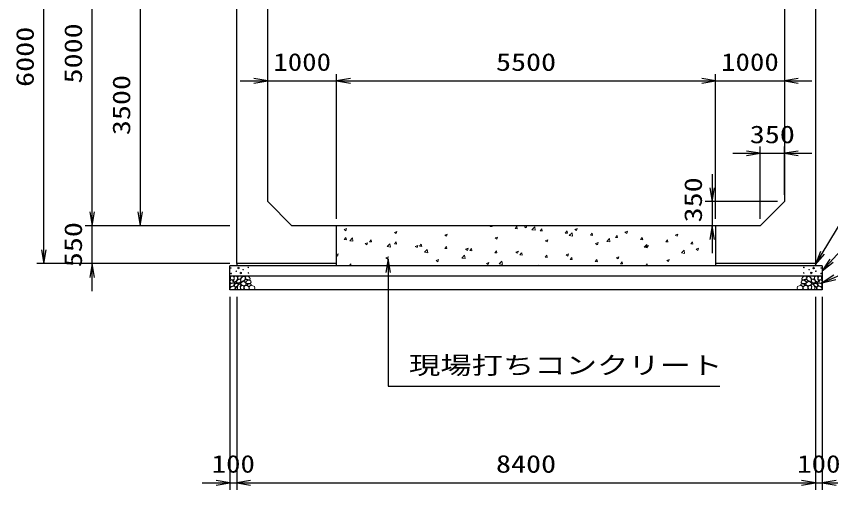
# Model space of a CAD drawing. Units: millimetres at full size. Extents: x 0 to 84100, y 0 to 59400.
# Drawn here: x 34650 to 46473, y 30120 to 36988 of the extents above; entities that cross this region are included whole.
import ezdxf
from ezdxf.enums import TextEntityAlignment as Align

# ---------------------------------------------------------------- set-up
doc = ezdxf.new("R2010")
doc.units = ezdxf.units.MM
for name, color, linetype, lineweight in [('D-DCR-HCHn', 4, 'Continuous', 9), ('D-STR-DIM', 7, 'Continuous', 25), ('D-STR-STRn', 1, 'Continuous', 25), ('D-STR-TXT', 7, 'Continuous', 25)]:
    doc.layers.add(name, color=color, linetype=linetype, lineweight=lineweight)
doc.styles.add('ＭＳ ゴシック', font='')
doc.styles.get('ＭＳ ゴシック').set_extended_font_data('MS Gothic')

# ---------------------------------------------------------------- blocks, each defined once
blk = doc.blocks.new('open_arrow')
at = {"color": 0, "linetype": 'Continuous', "lineweight": -2}
blk.add_lwpolyline([(7.5, 1.25), (0, 0), (7.5, -1.25)], dxfattribs=at)

msp = doc.modelspace()

# ---------------------------------------------------------------- linework, layer by layer
at = {"layer": 'D-DCR-HCHn'}
for p, q in [((41526.77, 33939.665), (41557.134, 33937.009)), ((41526.807, 33939.694), (41535.455, 33950)), ((41557.365, 33936.742), (41554.92, 33950)), ((41891.176, 33907.816), (41915.667, 33937.002)), ((41921.733, 33904.861), (41915.859, 33936.704)), ((42026.113, 33936.131), (42061.683, 33949.785)), ((42026.149, 33936.056), (42051.418, 33919.012)), ((42051.449, 33919.026), (42061.749, 33949.724)), ((42135.916, 33890.755), (42175.484, 33931.993)), ((42181.112, 33883.669), (42175.499, 33931.914)), ((39409.092, 33894.341), (39444.661, 33907.995)), ((39409.131, 33894.265), (39434.4, 33877.221)), ((39434.431, 33877.234), (39444.732, 33907.932)), ((40139.155, 33853.656), (40174.724, 33867.31)), ((40139.193, 33853.58), (40164.462, 33836.536)), ((40164.493, 33836.549), (40174.793, 33867.247)), ((40869.218, 33812.97), (40904.787, 33826.624)), ((40894.554, 33795.865), (40904.855, 33826.563)), ((41891.138, 33907.787), (41921.502, 33905.131)), ((42135.985, 33890.598), (42181.164, 33883.591)), ((42255.506, 33875.909), (42285.87, 33873.253)), ((42255.546, 33875.938), (42280.036, 33905.124)), ((42286.101, 33872.981), (42280.227, 33904.823)), ((42619.874, 33844.031), (42650.238, 33841.374)), ((42619.915, 33844.06), (42644.405, 33873.246)), ((42650.468, 33841.1), (42644.595, 33872.943)), ((42678.074, 33806.671), (42717.642, 33847.908)), ((42723.27, 33799.585), (42717.657, 33847.829)), ((42756.176, 33895.446), (42791.745, 33909.1)), ((42756.21, 33895.371), (42781.479, 33878.327)), ((42781.511, 33878.342), (42791.811, 33909.04)), ((42984.284, 33812.181), (43008.775, 33841.368)), ((43014.836, 33809.219), (43008.962, 33841.062)), ((43486.239, 33854.761), (43521.808, 33868.414)), ((43486.272, 33854.686), (43511.541, 33837.642)), ((43511.572, 33837.657), (43521.872, 33868.355)), ((44216.301, 33814.075), (44251.871, 33827.729)), ((44216.334, 33814.001), (44241.603, 33796.957)), ((44241.634, 33796.973), (44251.934, 33827.671)), ((39411.047, 33748.82), (39441.411, 33746.164)), ((39411.078, 33748.849), (39435.568, 33778.036)), ((39441.642, 33745.911), (39435.768, 33777.754)), ((39492.476, 33732.242), (39532.043, 33773.479)), ((39492.543, 33732.09), (39537.723, 33725.083)), ((39537.671, 33725.156), (39532.058, 33773.401)), ((39712.322, 33689.81), (39747.891, 33703.464)), ((39737.66, 33672.704), (39747.96, 33703.402)), ((39775.415, 33716.942), (39805.779, 33714.286)), ((39775.447, 33716.971), (39799.937, 33746.158)), ((39806.01, 33714.031), (39800.136, 33745.873)), ((40139.816, 33685.093), (40164.307, 33714.279)), ((40170.377, 33682.15), (40164.504, 33713.993)), ((40869.254, 33812.895), (40894.523, 33795.851)), ((41599.28, 33772.285), (41634.85, 33785.939)), ((41599.316, 33772.21), (41624.585, 33755.166)), ((41624.616, 33755.18), (41634.916, 33785.878)), ((42329.343, 33731.6), (42364.912, 33745.254)), ((42329.378, 33731.525), (42354.647, 33714.481)), ((42354.678, 33714.496), (42364.978, 33745.194)), ((42678.143, 33806.512), (42723.323, 33799.505)), ((42984.243, 33812.153), (43014.607, 33809.496)), ((43059.406, 33690.915), (43094.975, 33704.569)), ((43084.739, 33673.811), (43095.039, 33704.509)), ((43220.233, 33722.586), (43259.8, 33763.824)), ((43220.301, 33722.427), (43265.481, 33715.42)), ((43265.428, 33715.5), (43259.816, 33763.745)), ((43348.611, 33780.275), (43378.975, 33777.618)), ((43348.654, 33780.303), (43373.144, 33809.49)), ((43379.204, 33777.339), (43373.33, 33809.182)), ((43712.979, 33748.397), (43743.343, 33745.74)), ((43713.023, 33748.425), (43737.513, 33777.611)), ((43743.571, 33745.458), (43737.698, 33777.301)), ((44077.347, 33716.519), (44107.711, 33713.862)), ((44077.392, 33716.547), (44101.883, 33745.733)), ((44107.939, 33713.578), (44102.066, 33745.421)), ((44441.762, 33684.669), (44466.252, 33713.855)), ((44472.307, 33681.697), (44466.433, 33713.54)), ((39712.36, 33689.734), (39737.629, 33672.69)), ((40034.634, 33648.157), (40074.201, 33689.395)), ((40034.701, 33648.004), (40079.881, 33640.997)), ((40079.829, 33641.072), (40074.216, 33689.316)), ((40139.783, 33685.064), (40170.147, 33682.408)), ((40442.385, 33649.125), (40477.954, 33662.778)), ((40442.421, 33649.05), (40467.691, 33632.005)), ((40467.721, 33632.019), (40478.022, 33662.717)), ((40504.151, 33653.186), (40534.515, 33650.53)), ((40504.186, 33653.215), (40528.676, 33682.401)), ((40534.745, 33650.269), (40528.871, 33682.112)), ((40576.792, 33564.072), (40616.359, 33605.31)), ((40621.987, 33556.987), (40616.374, 33605.232)), ((40868.519, 33621.308), (40898.883, 33618.652)), ((40868.555, 33621.337), (40893.045, 33650.523)), ((40899.113, 33618.389), (40893.239, 33650.232)), ((41172.447, 33608.439), (41208.017, 33622.093)), ((41172.483, 33608.365), (41197.752, 33591.32)), ((41197.783, 33591.335), (41208.083, 33622.033)), ((41232.887, 33589.43), (41263.251, 33586.774)), ((41232.925, 33589.459), (41257.415, 33618.645)), ((41263.48, 33586.508), (41257.607, 33618.351)), ((41597.294, 33557.58), (41621.784, 33586.767)), ((41627.848, 33554.628), (41621.974, 33586.471)), ((41902.51, 33567.754), (41938.079, 33581.408)), ((41927.845, 33550.65), (41938.145, 33581.348)), ((43059.439, 33690.84), (43084.708, 33673.796)), ((43762.391, 33638.501), (43801.958, 33679.739)), ((43762.459, 33638.341), (43807.639, 33631.334)), ((43789.468, 33650.23), (43825.038, 33663.883)), ((43789.501, 33650.156), (43814.77, 33633.111)), ((43807.586, 33631.416), (43801.974, 33679.66)), ((43814.801, 33633.127), (43825.101, 33663.825)), ((44304.549, 33554.417), (44344.116, 33595.654)), ((44349.744, 33547.331), (44344.132, 33595.576)), ((44441.715, 33684.641), (44472.079, 33681.984)), ((44519.531, 33609.544), (44555.101, 33623.198)), ((44519.562, 33609.471), (44544.831, 33592.427)), ((44544.862, 33592.442), (44555.163, 33623.14)), ((39300, 33531.534), (39321.058, 33539.618)), ((39300, 33516.127), (39310.796, 33508.845)), ((39310.827, 33508.858), (39321.127, 33539.556)), ((40015.552, 33485.279), (40051.121, 33498.933)), ((40015.589, 33485.204), (40040.858, 33468.16)), ((40040.888, 33468.174), (40051.189, 33498.872)), ((40576.859, 33563.919), (40622.039, 33556.912)), ((41118.95, 33479.988), (41158.517, 33521.225)), ((41119.017, 33479.833), (41164.197, 33472.826)), ((41164.145, 33472.903), (41158.533, 33521.147)), ((41597.256, 33557.552), (41627.62, 33554.895)), ((41902.545, 33567.68), (41927.814, 33550.636)), ((41961.624, 33525.674), (41991.988, 33523.017)), ((41961.663, 33525.702), (41986.153, 33554.889)), ((41992.216, 33522.747), (41986.342, 33554.59)), ((42325.992, 33493.796), (42356.356, 33491.139)), ((42326.033, 33493.824), (42350.523, 33523.01)), ((42356.583, 33490.867), (42350.71, 33522.709)), ((42632.573, 33527.069), (42668.142, 33540.723)), ((42632.606, 33526.995), (42657.875, 33509.951)), ((42657.906, 33509.966), (42668.206, 33540.664)), ((42690.36, 33461.918), (42720.724, 33459.261)), ((42690.402, 33461.946), (42714.892, 33491.132)), ((42720.951, 33458.986), (42715.077, 33490.829)), ((43054.771, 33430.068), (43079.261, 33459.254)), ((43085.319, 33427.106), (43079.445, 33458.948)), ((43362.635, 33486.384), (43398.205, 33500.038)), ((43362.668, 33486.31), (43387.937, 33469.266)), ((43387.968, 33469.281), (43398.268, 33499.979)), ((44092.698, 33445.699), (44128.268, 33459.352)), ((44118.029, 33428.597), (44128.33, 33459.295)), ((44304.617, 33554.256), (44349.797, 33547.249)), ((39484.304, 33370), (39506.055, 33395.922)), ((39510.981, 33370), (39506.251, 33395.64)), ((40745.614, 33444.594), (40781.184, 33458.247)), ((40745.65, 33444.519), (40770.919, 33427.475)), ((40770.95, 33427.489), (40781.25, 33458.187)), ((41475.677, 33403.908), (41511.246, 33417.562)), ((41475.712, 33403.834), (41500.981, 33386.79)), ((41501.012, 33386.805), (41511.312, 33417.503)), ((41661.108, 33395.903), (41700.675, 33437.141)), ((41661.175, 33395.748), (41706.355, 33388.741)), ((41706.303, 33388.818), (41700.691, 33437.063)), ((42223.394, 33370), (42241.309, 33376.877)), ((42239.086, 33370), (42241.374, 33376.818)), ((43054.728, 33430.04), (43085.092, 33427.383)), ((43419.096, 33398.162), (43449.46, 33395.505)), ((43419.141, 33398.19), (43443.631, 33427.376)), ((43449.686, 33395.225), (43443.813, 33427.068)), ((43786.605, 33370), (43808, 33395.498)), ((43812.826, 33370), (43808.181, 33395.187)), ((44092.73, 33445.625), (44117.999, 33428.581))]:
    msp.add_line(p, q, dxfattribs=at)
for points in [[(37757.281, 33153.808), (37750.346, 33133.005), (37759.592, 33119.136), (37782.707, 33116.824), (37798.488, 33123.599), (37791.952, 33139.939), (37796.575, 33149.185), (37787.33, 33158.431), (37773.461, 33163.053)], [(37801.155, 33077.009), (37818.277, 33102.692), (37816.137, 33109.112), (37792.594, 33115.533), (37771.192, 33113.393), (37756.21, 33100.551), (37754.07, 33085.57), (37756.21, 33070.588), (37773.332, 33066.308)], [(37801.198, 33211.594), (37780.395, 33216.217), (37761.904, 33206.971), (37759.592, 33186.168), (37764.215, 33169.988), (37787.33, 33163.053), (37803.51, 33163.053), (37810.444, 33174.611), (37810.444, 33200.037)], [(37819.69, 33213.906), (37812.756, 33193.102), (37815.067, 33169.988), (37798.887, 33144.562), (37819.69, 33133.005), (37842.805, 33144.562), (37856.673, 33163.053), (37861.296, 33193.102), (37856.673, 33209.283), (37842.805, 33216.217)], [(37824.313, 33133.005), (37812.756, 33123.759), (37817.379, 33116.824), (37833.559, 33116.824), (37840.493, 33119.136), (37845.116, 33128.382), (37838.182, 33135.316)], [(37861.082, 33077.009), (37871.783, 33102.692), (37863.222, 33113.393), (37837.539, 33113.393), (37826.838, 33109.112), (37816.137, 33094.131), (37816.137, 33081.289), (37826.838, 33064.167), (37839.679, 33062.027)], [(37858.985, 33158.431), (37847.427, 33130.693), (37856.673, 33119.136), (37884.411, 33119.136), (37895.968, 33123.759), (37907.525, 33139.939), (37907.525, 33153.808), (37895.968, 33172.299), (37882.099, 33174.611)], [(37893.185, 33100.551), (37903.886, 33109.112), (37899.606, 33115.533), (37884.624, 33115.533), (37878.204, 33113.393), (37873.923, 33104.832), (37880.344, 33098.411)], [(37963.203, 33079.532), (37927.829, 33086.129), (37912.782, 33098.266), (37908.03, 33117.263), (37922.713, 33131.629), (37951.323, 33139.69), (37972.97, 33126.761), (37986.961, 33109.347), (37983.002, 33091.67)], [(37923.447, 33136.214), (37910.689, 33140.569), (37909.425, 33168.678), (37922.512, 33197.359), (37939.448, 33213.536), (37971.403, 33207.032), (37974.133, 33171.913), (37963.816, 33159.876), (37935.739, 33144.301)], [(37954.798, 33145.711), (37956.454, 33139.566), (37962.011, 33135.193), (37974.19, 33133.302), (37985.305, 33139.802), (37995.592, 33149.138), (38004.858, 33157.333), (38004.635, 33163.462), (37998.736, 33168.875), (37984.203, 33170.356), (37971.47, 33164.383), (37962.011, 33155.165), (37957.281, 33150.556)], [(37982.012, 33179.601), (37975.964, 33185.086), (37974.897, 33190.792), (37978.414, 33203.305), (37988.71, 33217.61), (38011.004, 33216.105), (38032.571, 33205.811), (38047.195, 33185.597), (38045.021, 33172.456), (38038.02, 33165.716), (38026.769, 33163.215), (38010.511, 33167.483), (37989.289, 33174.481)], [(38043.372, 33111.832), (38048.688, 33116.874), (38055.476, 33125.68), (38057.145, 33133.275), (38053.144, 33147.685), (38039.088, 33158.67), (38018.907, 33157.89), (37991.698, 33143.001), (37982.086, 33130.757), (37985.152, 33116.784), (37994.778, 33110.04), (38003.599, 33109.145), (38017.363, 33109.524), (38030.808, 33111.002)], [(37999.971, 33085.265), (38004.183, 33088.446), (38007.686, 33093.505), (38007.81, 33100.431), (38003.414, 33106.067), (37995.769, 33107.977), (37989.356, 33106.179), (37987.704, 33100.442), (37986.896, 33094.835), (37987.881, 33087.456), (37993.975, 33084.127)], [(38027.597, 33070.331), (38017.895, 33075.079), (38010.89, 33083.822), (38010.719, 33095.084), (38014.942, 33105.627), (38030.189, 33107.625), (38045.054, 33108.018), (38059.481, 33102.512), (38061.849, 33093.273), (38049.54, 33082.195), (38034.555, 33073.15)], [(46072.403, 33070.331), (46082.105, 33075.079), (46089.11, 33083.822), (46089.281, 33095.084), (46085.058, 33105.627), (46069.811, 33107.625), (46054.946, 33108.018), (46040.519, 33102.512), (46038.151, 33093.273), (46050.46, 33082.195), (46065.445, 33073.15)], [(46056.628, 33111.832), (46051.312, 33116.874), (46044.524, 33125.68), (46042.855, 33133.275), (46046.856, 33147.685), (46060.912, 33158.67), (46081.093, 33157.89), (46108.302, 33143.001), (46117.914, 33130.757), (46114.848, 33116.784), (46105.222, 33110.04), (46096.401, 33109.145), (46082.637, 33109.524), (46069.192, 33111.002)], [(46117.988, 33179.601), (46124.036, 33185.086), (46125.103, 33190.792), (46121.586, 33203.305), (46111.29, 33217.61), (46088.996, 33216.105), (46067.429, 33205.811), (46052.805, 33185.597), (46054.979, 33172.456), (46061.98, 33165.716), (46073.231, 33163.215), (46089.489, 33167.483), (46110.711, 33174.481)], [(46100.029, 33085.265), (46095.817, 33088.446), (46092.314, 33093.505), (46092.19, 33100.431), (46096.586, 33106.067), (46104.231, 33107.977), (46110.644, 33106.179), (46112.296, 33100.442), (46113.104, 33094.835), (46112.119, 33087.456), (46106.025, 33084.127)], [(46145.202, 33145.711), (46143.546, 33139.566), (46137.989, 33135.193), (46125.81, 33133.302), (46114.695, 33139.802), (46104.408, 33149.138), (46095.142, 33157.333), (46095.365, 33163.462), (46101.264, 33168.875), (46115.797, 33170.356), (46128.53, 33164.383), (46137.989, 33155.165), (46142.719, 33150.556)], [(46136.797, 33079.532), (46172.171, 33086.129), (46187.218, 33098.266), (46191.97, 33117.263), (46177.287, 33131.629), (46148.677, 33139.69), (46127.03, 33126.761), (46113.039, 33109.347), (46116.998, 33091.67)], [(46176.553, 33136.214), (46189.311, 33140.569), (46190.575, 33168.678), (46177.488, 33197.359), (46160.552, 33213.536), (46128.597, 33207.032), (46125.867, 33171.913), (46136.184, 33159.876), (46164.261, 33144.301)], [(46241.015, 33158.431), (46252.573, 33130.693), (46243.327, 33119.136), (46215.589, 33119.136), (46204.032, 33123.759), (46192.475, 33139.939), (46192.475, 33153.808), (46204.032, 33172.299), (46217.901, 33174.611)], [(46206.815, 33100.551), (46196.114, 33109.112), (46200.394, 33115.533), (46215.376, 33115.533), (46221.796, 33113.393), (46226.077, 33104.832), (46219.656, 33098.411)], [(46238.918, 33077.009), (46228.217, 33102.692), (46236.778, 33113.393), (46262.461, 33113.393), (46273.162, 33109.112), (46283.863, 33094.131), (46283.863, 33081.289), (46273.162, 33064.167), (46260.321, 33062.027)], [(46280.31, 33213.906), (46287.244, 33193.102), (46284.933, 33169.988), (46301.113, 33144.562), (46280.31, 33133.005), (46257.195, 33144.562), (46243.327, 33163.053), (46238.704, 33193.102), (46243.327, 33209.283), (46257.195, 33216.217)], [(46275.687, 33133.005), (46287.244, 33123.759), (46282.621, 33116.824), (46266.441, 33116.824), (46259.507, 33119.136), (46254.884, 33128.382), (46261.818, 33135.316)], [(46298.845, 33077.009), (46281.723, 33102.692), (46283.863, 33109.112), (46307.406, 33115.533), (46328.808, 33113.393), (46343.79, 33100.551), (46345.93, 33085.57), (46343.79, 33070.588), (46326.668, 33066.308)], [(46298.802, 33211.594), (46319.605, 33216.217), (46338.096, 33206.971), (46340.408, 33186.168), (46335.785, 33169.988), (46312.67, 33163.053), (46296.49, 33163.053), (46289.556, 33174.611), (46289.556, 33200.037)], [(46342.719, 33153.808), (46349.654, 33133.005), (46340.408, 33119.136), (46317.293, 33116.824), (46301.512, 33123.599), (46308.048, 33139.939), (46303.425, 33149.185), (46312.67, 33158.431), (46326.539, 33163.053)], [(37809.716, 33023.503), (37824.698, 33029.924), (37828.978, 33051.326), (37820.417, 33066.308), (37805.435, 33070.588), (37786.173, 33068.448), (37764.771, 33059.887), (37754.07, 33047.045), (37754.07, 33032.064), (37760.49, 33023.503), (37786.173, 33025.643)], [(37856.801, 33029.924), (37856.801, 33055.606), (37846.1, 33062.027), (37835.399, 33055.606), (37833.259, 33040.625), (37835.399, 33027.783), (37850.381, 33023.503)], [(37897.466, 33025.643), (37903.886, 33044.905), (37901.746, 33066.308), (37916.728, 33089.85), (37897.466, 33100.551), (37876.063, 33089.85), (37863.222, 33072.728), (37858.941, 33044.905), (37863.222, 33029.924), (37876.063, 33023.503)], [(37914.588, 33027.783), (37933.85, 33023.503), (37950.972, 33032.064), (37953.112, 33051.326), (37950.968, 33074.878), (37927.429, 33082.327), (37912.447, 33078.603), (37906.027, 33062.027), (37906.027, 33038.484)], [(37962.352, 33073.637), (37977.306, 33082.556), (38003.44, 33082.292), (38024.93, 33063.525), (38028.643, 33034.899), (38014.853, 33024.245), (37978.098, 33021.871), (37961.731, 33031.633), (37957.172, 33054.06)], [(38059.972, 33022.493), (38044.837, 33024.274), (38034.866, 33029.787), (38030.835, 33042.722), (38030.945, 33054.963), (38040.172, 33071.678), (38058.242, 33082.822), (38085.731, 33078.403), (38107.453, 33070.334), (38112.643, 33046.125), (38108.03, 33028.257), (38086.884, 33022.877)], [(46040.028, 33022.493), (46055.163, 33024.274), (46065.134, 33029.787), (46069.165, 33042.722), (46069.055, 33054.963), (46059.828, 33071.678), (46041.758, 33082.822), (46014.269, 33078.403), (45992.547, 33070.334), (45987.357, 33046.125), (45991.97, 33028.257), (46013.116, 33022.877)], [(46137.648, 33073.637), (46122.694, 33082.556), (46096.56, 33082.292), (46075.07, 33063.525), (46071.357, 33034.899), (46085.147, 33024.245), (46121.902, 33021.871), (46138.269, 33031.633), (46142.828, 33054.06)], [(46185.412, 33027.783), (46166.15, 33023.503), (46149.028, 33032.064), (46146.888, 33051.326), (46149.032, 33074.878), (46172.571, 33082.327), (46187.553, 33078.603), (46193.973, 33062.027), (46193.973, 33038.484)], [(46202.534, 33025.643), (46196.114, 33044.905), (46198.254, 33066.308), (46183.272, 33089.85), (46202.534, 33100.551), (46223.937, 33089.85), (46236.778, 33072.728), (46241.059, 33044.905), (46236.778, 33029.924), (46223.937, 33023.503)], [(46243.199, 33029.924), (46243.199, 33055.606), (46253.9, 33062.027), (46264.601, 33055.606), (46266.741, 33040.625), (46264.601, 33027.783), (46249.619, 33023.503)], [(46290.284, 33023.503), (46275.302, 33029.924), (46271.022, 33051.326), (46279.583, 33066.308), (46294.565, 33070.588), (46313.827, 33068.448), (46335.229, 33059.887), (46345.93, 33047.045), (46345.93, 33032.064), (46339.51, 33023.503), (46313.827, 33025.643)]]:
    msp.add_lwpolyline(points, close=True, dxfattribs=at)
for points in [[(37893.432, 33218.547), (37876.093, 33216.446), (37864.258, 33208.701), (37864.626, 33189.819), (37870.514, 33176.087), (37885.025, 33176.185), (37905.107, 33179.153), (37914.799, 33193.689), (37924.082, 33203.492), (37926.884, 33214.345), (37914.099, 33218.547), (37893.082, 33218.547)], [(46206.568, 33218.547), (46223.907, 33216.446), (46235.742, 33208.701), (46235.374, 33189.819), (46229.486, 33176.087), (46214.975, 33176.185), (46194.893, 33179.153), (46185.201, 33193.689), (46175.918, 33203.492), (46173.116, 33214.345), (46185.901, 33218.547), (46206.918, 33218.547)]]:
    msp.add_lwpolyline(points, dxfattribs=at)
for centre, radius in [((37766.091, 33336.145), 4.5), ((37875.004, 33336.145), 11.25), ((38017.197, 33345.221), 4.5), ((46082.803, 33345.221), 4.5), ((46224.996, 33336.145), 11.25), ((46333.909, 33336.145), 4.5), ((37767.803, 33255.879), 4.5), ((37843.437, 33288.641), 4.5), ((37909.996, 33264.955), 11.25), ((37941.563, 33312.459), 4.5), ((38018.909, 33264.955), 4.5), ((46081.091, 33264.955), 4.5), ((46158.437, 33312.459), 4.5), ((46190.004, 33264.955), 11.25), ((46256.563, 33288.641), 4.5), ((46332.197, 33255.879), 4.5)]:
    msp.add_circle(centre, radius, dxfattribs=at)
at = {"layer": 'D-STR-DIM'}
for p, q in [((35050, 33400), (35050, 39400)), ((35750, 33950), (35750, 38950)), ((36450, 37450), (36450, 33950)), ((39300, 34050), (39300, 36150)), ((39300, 34050), (39300, 36150)), ((44800, 34050), (44800, 36150)), ((44800, 34050), (44800, 36150)), ((37900, 36050), (39700, 36050)), ((39300, 36050), (44800, 36050)), ((44400, 36050), (46200, 36050)), ((45050, 35000), (46200, 35000)), ((45450, 34050), (45450, 35100)), ((45800, 34400), (45800, 35100)), ((44750, 34700), (44750, 33550)), ((35750, 33000), (35750, 34350)), ((45700, 34300), (44650, 34300)), ((37750, 33950), (35650, 33950)), ((37750, 33950), (35650, 33950)), ((37750, 33950), (36350, 33950)), ((45350, 33950), (44650, 33950)), ((37750, 33400), (34950, 33400)), ((37750, 33400), (35650, 33400)), ((37750, 32920), (37750, 30120)), ((37850, 32920), (37850, 30120)), ((37850, 32920), (37850, 30120)), ((46250, 32920), (46250, 30120)), ((46250, 32920), (46250, 30120)), ((46350, 32920), (46350, 30120)), ((37350, 30220), (38250, 30220)), ((37850, 30220), (46250, 30220)), ((45850, 30220), (46750, 30220))]:
    msp.add_line(p, q, dxfattribs=at)
at = {"layer": 'D-STR-STRn'}
for p, q in [((37850, 33400), (37850, 39400)), ((46250, 39400), (46250, 33400)), ((38300, 34300), (38300, 38600)), ((45800, 38600), (45800, 34300)), ((38650, 33950), (38300, 34300)), ((45800, 34300), (45450, 33950)), ((45450, 33950), (38650, 33950)), ((39300, 33370), (39300, 33950)), ((44800, 33950), (44800, 33370)), ((46350, 33370), (37750, 33370)), ((37750, 33020), (37750, 33370)), ((39300, 33400), (37850, 33400)), ((37850, 33400), (37850, 33370)), ((46250, 33400), (44800, 33400)), ((46250, 33400), (46250, 33370)), ((46350, 33370), (46350, 33020)), ((46350, 33220), (37750, 33220)), ((46350, 33020), (37750, 33020))]:
    msp.add_line(p, q, dxfattribs=at)
at = {"layer": 'D-STR-TXT'}
for points in [[(46250, 33385), (47150, 34870), (47350, 34870), (52417.513, 34870)], [(46350, 33295), (47150, 34170), (47350, 34170), (51053.046, 34170)], [(40050, 33470), (40050, 31620), (40250, 31620), (44862.69, 31620)], [(46350, 33120), (47150, 33470), (47350, 33470), (48679.442, 33470)]]:
    msp.add_lwpolyline(points, dxfattribs=at)

# ---------------------------------------------------------------- block references
at = {"layer": 'D-STR-DIM', "xscale": 26.7, "yscale": 26.7}
for p, rotation in [((38300, 36050), 180), ((44800, 36050), 180), ((44800, 36050), 180), ((45450, 35000), 180), ((44750, 34300), 90), ((35750, 33950), 90), ((35750, 33950), 90), ((36450, 33950), 90), ((44750, 33950), 270), ((35050, 33400), 90), ((35750, 33400), 270), ((37750, 30220), 180), ((46250, 30220), 180), ((46250, 30220), 180)]:
    msp.add_blockref('open_arrow', p, dxfattribs=dict(at, rotation=rotation))
for p in [(39300, 36050), (39300, 36050), (45800, 36050), (45800, 35000), (37850, 30220), (37850, 30220), (46350, 30220)]:
    msp.add_blockref('open_arrow', p, dxfattribs=at)
at = {"layer": 'D-STR-TXT', "xscale": 26.7, "yscale": 26.7}
for p, rotation in [((40050, 33470), 270), ((46250, 33385), 58.8), ((46350, 33295), 47.6), ((46350, 33120), 23.6)]:
    msp.add_blockref('open_arrow', p, dxfattribs=dict(at, rotation=rotation))

# ---------------------------------------------------------------- texts
at = {"layer": 'D-STR-DIM', "style": 'ＭＳ ゴシック', "width": 1.25}
for s, p in [('6000', (34775, 36400)), ('5000', (35475, 36450)), ('3500', (36175, 35700)), ('350', (44475, 34325)), ('550', (35475, 33675))]:
    msp.add_text(s, height=256.6, rotation=90, dxfattribs=at).set_placement(p, align=Align.MIDDLE_CENTER)
at = {"layer": 'D-STR-DIM', "style": 'ＭＳ ゴシック'}
for s, width, p in [('1000', 1.2, (38800, 36325)), ('5500', 1.25, (42050, 36325)), ('1000', 1.2, (45300, 36325)), ('350', 1.25, (45625, 35275)), ('100', 1.2, (37800, 30495)), ('8400', 1.25, (42050, 30495)), ('100', 1.2, (46300, 30495))]:
    msp.add_text(s, height=256.6, dxfattribs=dict(at, width=width)).set_placement(p, align=Align.MIDDLE_CENTER)
at = {"layer": 'D-STR-TXT', "style": 'ＭＳ ゴシック', "width": 1.3}
msp.add_text('現場打ちコンクリート', height=256.6, dxfattribs=at).set_placement((40350, 31720), align=Align.BOTTOM_LEFT)

doc.saveas('drawing.dxf')
